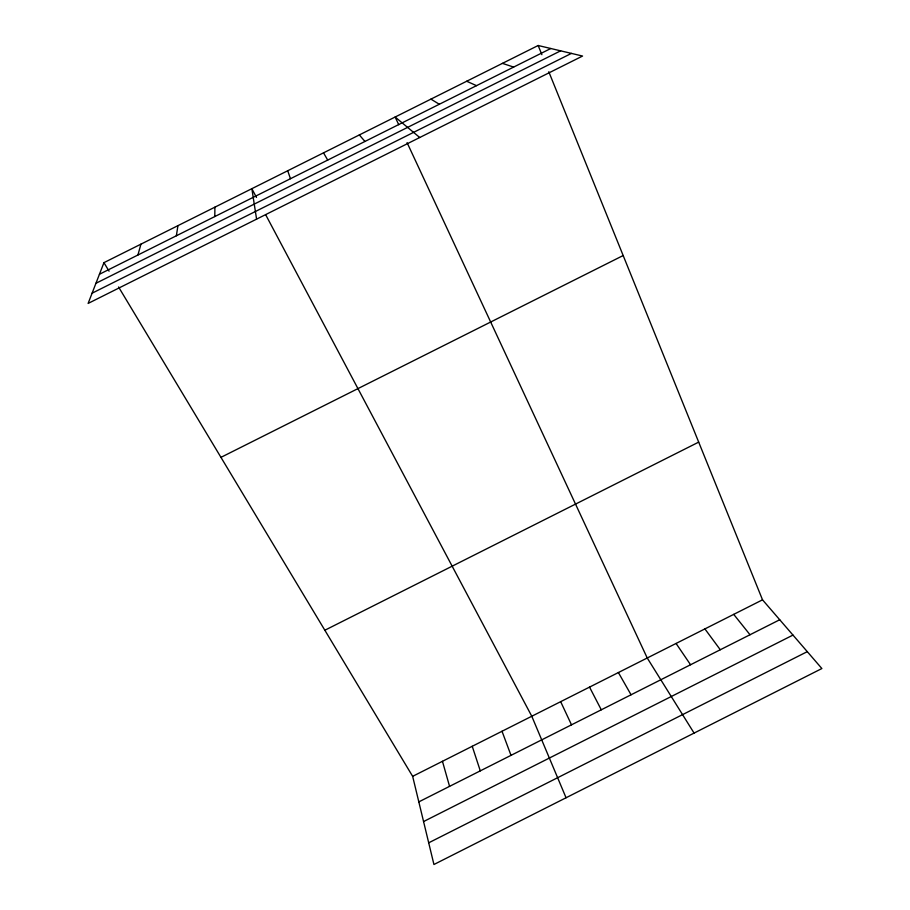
<?xml version="1.0" encoding="UTF-8"?>
<svg xmlns="http://www.w3.org/2000/svg" width="910" height="910" viewBox="0 0 910 910"><rect width="100%" height="100%" fill="white"/><g stroke="black" fill="none" stroke-linecap="round" stroke-linejoin="round"><path stroke-width="1.36" d="M214.794 216.557L214.908 207.161M176.358 235.781L177.939 225.657M137.91 255.016L140.948 244.153M103.945 262.66L88.122 303.428L582.559 56.045L538.163 45.5L103.945 262.66L109.063 271.169M324.847 630.243L698.687 442.123M412.651 776.344L762.523 599.838L821.878 668.543L433.933 864.5L412.651 776.344L118.573 286.991M418.816 801.881L779.722 619.755M423.56 821.559L792.974 635.089M428.701 842.819L807.284 651.651M220.948 457.355L623.168 255.539M99.452 274.251L550.789 48.503M95.937 283.294L560.64 50.835M92.092 293.202L571.423 53.406M502.434 63.37L513.649 67.078M466.682 81.252L476.499 85.654M430.919 99.133L439.325 104.252M419.738 137.512L395.145 117.026L398.728 124.715M359.348 134.93L364.933 141.459M733.722 614.375L750.011 634.748M704.897 628.912L720.288 649.751M676.073 643.45L690.553 664.755M694.08 733.096L647.237 657.998L407.077 142.643M323.528 152.846L327.702 160.08M618.39 672.547L631.051 694.774M256.495 197.436L251.854 188.688L256.586 219.139M265.777 214.919L531.781 716.238L566.054 797.763M589.532 687.107L601.283 709.8M560.662 701.667L571.503 724.826M538.163 45.5L541.882 54.68M548.787 71.742L762.523 599.838M502.013 731.253L511.01 755.357M287.708 170.762L290.461 178.713M472.233 746.28L480.287 770.861M442.453 761.306L449.563 786.365"/></g></svg>
